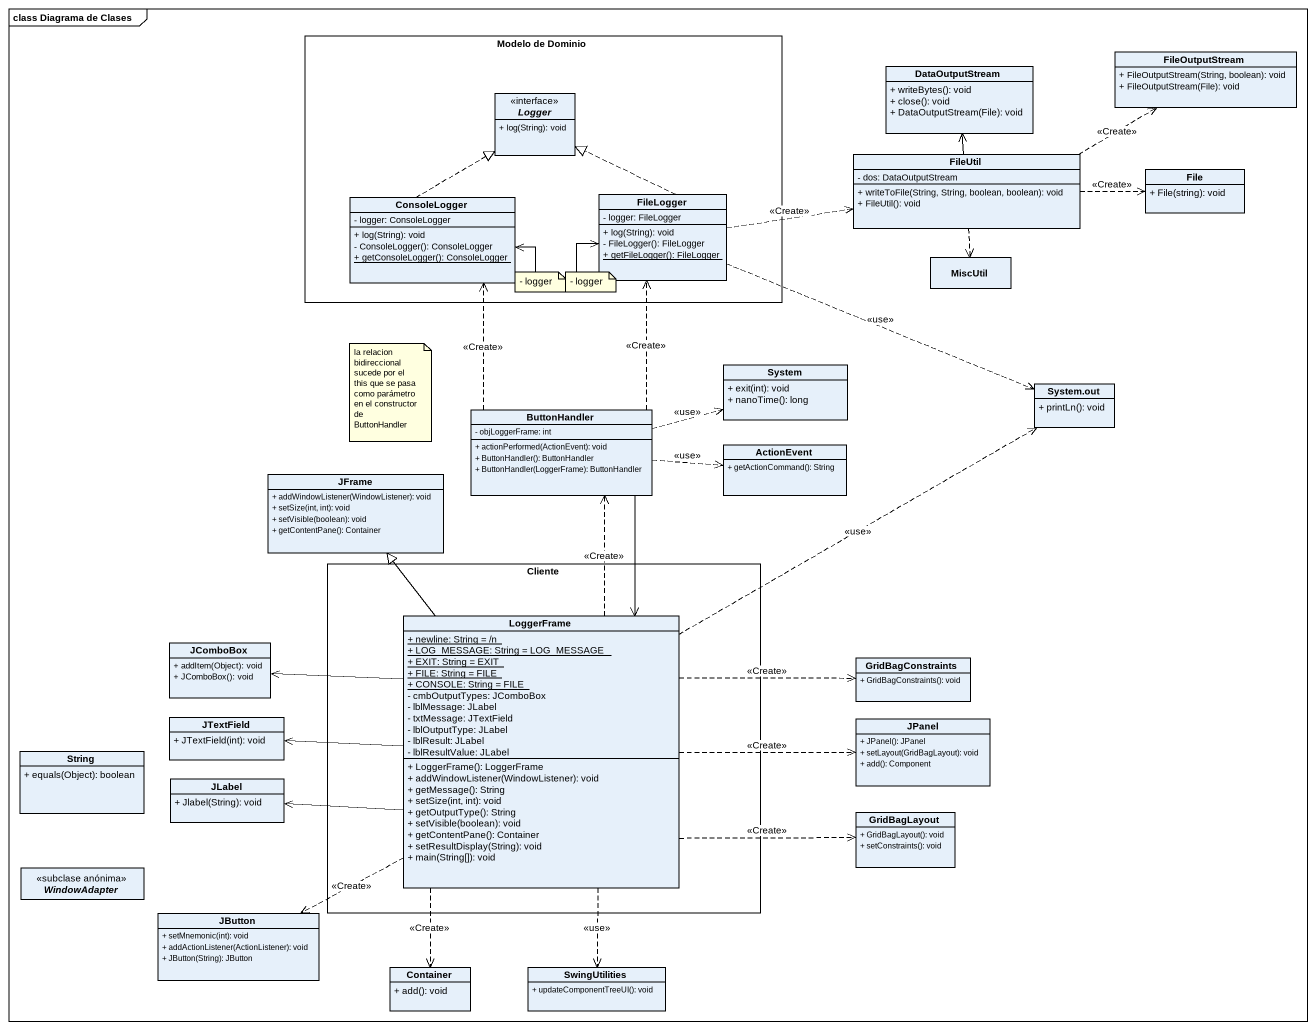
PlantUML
@startuml
mainframe class Diagrama de Clases
hide circle
hide empty members
skinparam classAttributeIconSize 0
rectangle "Modelo de Dominio" as Modelo_de_Dominio {
  interface Logger {
    + log(String): void
  }
  class ConsoleLogger {
    - logger: ConsoleLogger
    + log(String): void
    - ConsoleLogger(): ConsoleLogger
    {static} + getConsoleLogger(): ConsoleLogger
  }
  class FileLogger {
    - logger: FileLogger
    + log(String): void
    - FileLogger(): FileLogger
    {static} + getFileLogger(): FileLogger
  }
}
class DataOutputStream {
  + writeBytes(): void
  + close(): void
  + DataOutputStream(File): void
}
class FileOutputStream {
  + FileOutputStream(String, boolean): void
  + FileOutputStream(File): void
}
class FileUtil {
  - dos: DataOutputStream
  + writeToFile(String, String, boolean, boolean): void
  + FileUtil(): void
}
class "File" as File_ {
  + File(string): void
}
class MiscUtil
class System {
  + exit(int): void
  + nanoTime(): long
}
class ButtonHandler {
  - objLoggerFrame: int
  + actionPerformed(ActionEvent): void
  + ButtonHandler(): ButtonHandler
  + ButtonHandler(LoggerFrame): ButtonHandler
}
class "System.out" as System_out {
  + printLn(): void
}
class ActionEvent {
  + getActionCommand(): String
}
class JFrame {
  + addWindowListener(WindowListener): void
  + setSize(int, int): void
  + setVisible(boolean): void
  + getContentPane(): Container
}
rectangle Cliente {
  class LoggerFrame {
    {static} + newline: String = /n
    {static} + LOG_MESSAGE: String = LOG_MESSAGE
    {static} + EXIT: String = EXIT
    {static} + FILE: String = FILE
    {static} + CONSOLE: String = FILE
    - cmbOutputTypes: JComboBox
    - lblMessage: JLabel
    - txtMessage: JTextField
    - lblOutputType: JLabel
    - lblResult: JLabel
    - lblResultValue: JLabel
    + LoggerFrame(): LoggerFrame
    + addWindowListener(WindowListener): void
    + getMessage(): String
    + setSize(int, int): void
    + getOutputType(): String
    + setVisible(boolean): void
    + getContentPane(): Container
    + setResultDisplay(String): void
    + main(String[]): void
  }
}
class JComboBox {
  + addItem(Object): void
  + JComboBox(): void
}
class GridBagConstraints {
  + GridBagConstraints(): void
}
class JTextField {
  + JTextField(int): void
}
class JPanel {
  + JPanel(): JPanel
  + setLayout(GridBagLayout): void
  + add(): Component
}
class String {
  + equals(Object): boolean
}
class JLabel {
  + Jlabel(String): void
}
class GridBagLayout {
  + GridBagLayout(): void
  + setConstraints(): void
}
abstract class WindowAdapter <<subclase anónima>>
class JButton {
  + setMnemonic(int): void
  + addActionListener(ActionListener): void
  + JButton(String): JButton
}
class Container {
  + add(): void
}
class SwingUtilities {
  + updateComponentTreeUI(): void
}
FileUtil -up-> DataOutputStream
FileUtil .right.> FileOutputStream : <<Create>>
FileUtil .right.> File_ : <<Create>>
FileUtil ..> MiscUtil
ConsoleLogger .up.|> Logger
ConsoleLogger --> ConsoleLogger
FileLogger .up.|> Logger
FileLogger .right.> FileUtil : <<Create>>
FileLogger <-- FileLogger
FileLogger .right.> System_out : <<use>>
ButtonHandler .up.> ConsoleLogger : <<Create>>
ButtonHandler .up.> FileLogger : <<Create>>
ButtonHandler .right.> System : <<use>>
ButtonHandler .right.> ActionEvent : <<use>>
ButtonHandler --> LoggerFrame
LoggerFrame .up.> ButtonHandler : <<Create>>
LoggerFrame .up.> System_out : <<use>>
LoggerFrame -up-|> JFrame
LoggerFrame -left-> JComboBox
LoggerFrame .right.> GridBagConstraints : <<Create>>
LoggerFrame -left-> JTextField
LoggerFrame .right.> JPanel : <<Create>>
LoggerFrame -left-> JLabel
LoggerFrame .right.> GridBagLayout : <<Create>>
LoggerFrame ..> JButton : <<Create>>
LoggerFrame ..> Container : <<Create>>
LoggerFrame ..> SwingUtilities : <<use>>
note as N1
  - logger
end note
note as N2
  - logger
end note
note as N3
  la relacion bidireccional sucede por el this que se pasa como parámetro en el constructor de ButtonHandler
end note
@enduml
